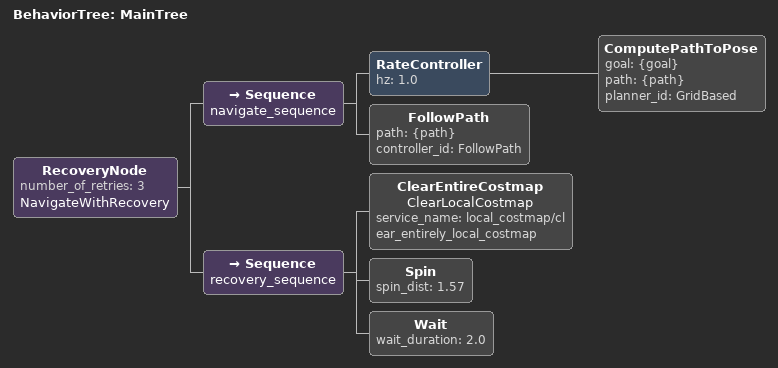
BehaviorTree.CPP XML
<root BTCPP_format="4" main_tree_to_execute="MainTree">

  <BehaviorTree ID="MainTree">

    <RecoveryNode number_of_retries="3" name="NavigateWithRecovery">

      <!-- CHILD 1: The main navigation sequence -->
      <Sequence name="navigate_sequence">

        <!-- Recompute path if goal has changed or we've drifted -->
        <RateController hz="1.0">
          <ComputePathToPose
            goal="{goal}"
            path="{path}"
            planner_id="GridBased"
          />
        </RateController>

        <!-- Drive along the path -->
        <FollowPath
          path="{path}"
          controller_id="FollowPath"
        />

      </Sequence>

      <!-- CHILD 2: Recovery sequence — runs when navigation fails -->
      <Sequence name="recovery_sequence">

        <!--
          ClearEntireCostmap: wipes the local costmap.
          Useful when sensor noise created phantom obstacles.
        -->
        <ClearEntireCostmap
          name="ClearLocalCostmap"
          service_name="local_costmap/clear_entirely_local_costmap"
        />

        <!--
          Spin: rotate 1.57 rad (90°) in place.
          Helps the robot get unstuck and re-scan surroundings.
        -->
        <Spin spin_dist="1.57" />

        <!--
          Wait: pause 2 seconds.
          Gives time for sensors to update after spinning.
        -->
        <Wait wait_duration="2.0" />

      </Sequence>

    </RecoveryNode>

  </BehaviorTree>

</root>
